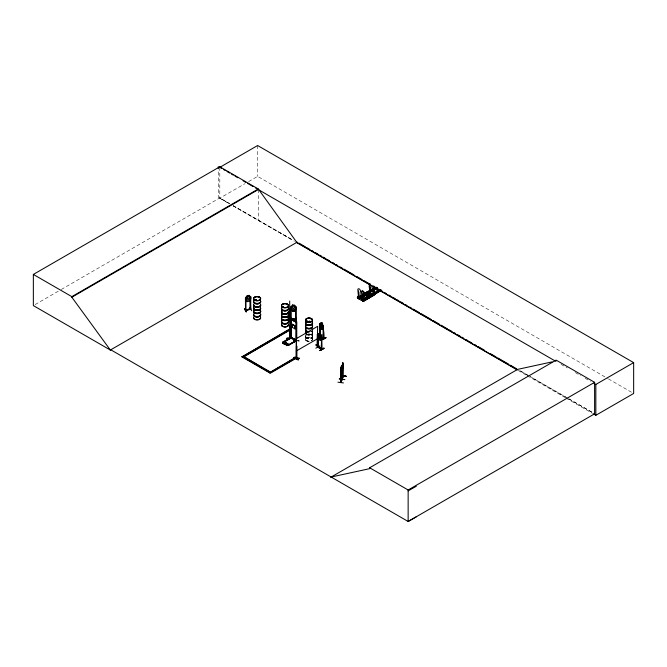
<?xml version="1.0" encoding="UTF-8"?>
<svg xmlns="http://www.w3.org/2000/svg" width="667" height="667" viewBox="0 0 667 667"><rect width="100%" height="100%" fill="white"/><g stroke="black" fill="none" stroke-linecap="round" stroke-linejoin="round"><path stroke-width="0.5" stroke-dasharray="3.33 2.5" d="M312.548 334.576L312.565 333.091M305.486 336.01L305.594 335.543M312.565 336.51L312.54 339.411M305.411 336.243L305.536 335.693M312.448 333.6L312.506 332.283M312.506 339.912C312.923 336.993 308.179 336.652 306.487 337.936A3.527 2.034 0 0 0 312.431 337.085L312.631 336.31M312.089 330.865A3.543 2.043 0 0 1 311.522 331.291L312.131 330.874L311.556 331.291A3.585 2.068 0 0 1 311.556 334.25A3.585 2.068 0 0 1 306.487 334.25M306.478 337.919L305.411 339.345L305.903 340.428M35.151 304.561L60.355 290.003M61.256 289.486L219.81 197.941L229.656 203.627M219.81 167.35L219.81 198.199L245.022 183.65M248.616 181.566L257.62 176.371L607.495 378.372M297.34 340.729L299.233 340.979L297.34 340.912M297.34 340.812L299.233 340.895M309.021 341.479L305.911 340.437M229.523 203.702L218.301 197.249L218.301 169.718M233.117 205.769L292.313 239.812L233.242 205.694M529.29 376.088L519.426 370.41L529.264 376.096M567.859 398.266L530.19 376.597L567.759 398.324M568.751 398.774L592.971 412.706M608.404 378.889L633.65 393.472M561.039 364.357L567.284 367.959M575.313 372.595L580.674 375.688M585.134 378.264L590.487 381.357M568.651 398.833L592.821 412.79M219.81 198.199L229.656 203.885M233.242 205.953L294.405 241.262M518.226 370.485L526.346 375.179M527.255 375.696L565.157 397.582M566.058 398.107L592.229 413.215M306.495 337.952L306.512 337.961A3.527 2.034 0 0 1 308.112 334.592A3.527 2.034 0 0 1 312.431 337.085M312.448 332.141L312.631 332.841M312.448 335.543L312.631 336.243A3.585 2.068 0 0 1 308.096 338.186A3.585 2.068 0 0 1 305.92 335.151M305.411 336.31L305.503 339.411M312.556 332.658L312.556 329.857M312.556 336.06L312.556 333.158M258.304 189.57L258.304 220.418M257.62 145.523L257.62 176.371M309.021 320.844A3.535 2.043 0 0 1 309.938 320.91M306.487 334.901A3.585 2.068 0 0 1 312.389 335.659A3.585 2.068 0 0 1 308.713 338.427A3.585 2.068 0 0 1 305.92 335.326M309.021 341.337A3.543 2.043 0 0 1 305.694 338.594A3.543 2.043 0 0 1 311.297 337.727A3.543 2.043 0 0 1 310.789 341.062M309.021 341.246A3.518 2.034 0 0 1 305.711 338.519A3.518 2.034 0 0 1 311.281 337.66A3.518 2.034 0 0 1 310.78 340.979M309.021 341.462A3.535 2.043 0 0 1 305.503 339.245A3.535 2.043 0 0 1 309.638 337.41A3.535 2.043 0 0 1 312.439 339.953M312.081 340.445A3.535 2.043 0 0 1 311.522 340.862M306.528 334.551A3.527 2.034 0 0 1 312.339 335.293A3.527 2.034 0 0 1 308.713 338.019A3.527 2.034 0 0 1 305.97 334.976M308.096 334.192A3.585 2.068 0 0 1 312.606 336.185M306.487 334.726A3.585 2.068 0 0 1 307.229 334.4M311.514 331.716A3.527 2.034 0 0 1 311.514 334.601A3.527 2.034 0 0 1 306.528 334.601M311.556 331.499A3.585 2.068 0 0 1 311.556 334.425A3.585 2.068 0 0 1 306.487 334.425M311.514 331.149A3.527 2.034 0 0 1 311.822 333.825A3.527 2.034 0 0 1 307.254 334.35"/><path stroke-width="1" d="M341.729 369.285L341.437 366.191M359.771 297.949L360.138 292.104A1.893 1.101 59.5 0 0 360.138 289.928A1.893 1.101 59.5 0 0 358.229 288.844A1.893 1.101 59.5 0 0 358.229 291.029C358.529 295.931 358.988 297.799 358.129 296.965M362.598 299.058L362.056 299.308L363.59 300.15L363.949 294.305A1.893 1.101 59.5 0 0 363.949 292.129A1.893 1.101 59.5 0 0 362.039 291.045A1.893 1.101 59.5 0 0 362.039 293.23L362.073 299.4L362.848 298.808M370.71 287.61L370.468 291.504L370.71 287.61A1.259 0.734 59.5 0 0 370.468 285.918L370.46 284.484M374.279 293.705L374.47 289.845A1.259 0.734 59.5 0 0 374.279 288.119L374.054 286.435M374.337 293.672L374.52 289.812A1.259 0.734 59.5 0 0 374.337 288.086L374.279 287.01M341.762 379.273C342.805 378.898 340.203 383.283 340.937 382.283M341.979 379.198L343.53 376.063M342.129 379.023L343.305 376.046M342.288 379.19L342.354 378.447L342.096 378.889M343.205 375.913C343.947 375.029 342.821 376.572 343.53 376.113M320.335 324.112L320.335 334.467L321.035 338.177L320.16 338.844L319.276 338.344L318.384 336.677L319.076 333.575L317.675 334.792L321.794 337.068M323.245 326.188L323.578 338.794C325.071 333.542 320.677 313.623 322.903 327.505L322.119 328.122L321.336 327.572C318.968 326.638 322.72 320.735 319.952 323.97M290.629 307.128C290.954 308.563 294.147 301.492 291.537 307.187L291.537 308.654L292.78 309.838L294.022 309.872L295.248 308.729L295.248 307.262L294.355 305.236L292.438 305.228L294.322 305.319L296.181 307.287M291.129 319.443C289.678 319.751 292.021 318.493 290.579 319.034M296.465 322.528C291.821 319.91 287.427 318.276 296.115 319.159M293.071 305.544L293.697 305.561L294.322 307.245L293.697 308.846L292.471 308.062L293.08 305.511M295.664 307.128L295.656 319.61M296.181 307.137L296.19 319.618L296.181 318.993L292.079 319.176M296.181 309.171L294.355 311.139L292.438 311.097C288.094 305.711 292.154 312.648 294.355 311.105L296.248 309.196L296.248 307.237L294.355 305.236M296.115 319.601L292.088 319.385M296.34 317.642L296.123 321.169L296.423 317.867M341.354 366.8L341.145 370.427L341.204 367.142M342.605 363.79L342.546 367.067L342.746 363.44M340.787 371.636L341.437 368.151L341.946 368.984L341.054 373.078L341.462 369.143L341.154 371.077L340.962 370.385M343.263 363.715L342.838 362.765L342.179 366.316L341.804 379.715M337.944 382.199L343.455 382.933M339.345 378.839L344.856 379.598L339.286 378.939M358.638 296.431L357.554 297.715L359.263 298.683L360.347 297.399L360.505 298.291C355.895 297.474 360.097 296.673 358.521 296.84M359.096 296.973L358.329 297.257L358.229 291.029M362.031 299.233L362.948 299.016M362.173 299.108L362.298 299.4M362.381 299.45L362.965 299.108M369.385 286.927L369.643 291.12L369.385 286.927A1.259 0.734 59.5 0 1 369.568 285.409L369.685 284.042L370.41 284.517M369.568 285.409L369.751 283.975L370.335 284.367M369.743 291.037L369.818 291.829L369.41 291.596M368.876 290.937C370.352 291.07 369.126 290.27 370.952 291.812L370.852 291.212L370.118 292.071L368.876 290.937L368.976 291.662L376.396 287.585L369.21 291.796L368.768 291.537L376.03 287.252C373.762 287.544 378.856 289.328 375.304 287.577M373.787 292.888L373.253 293.238M372.695 293.747L373.412 292.713L373.57 294.064L373.82 292.938L373.27 293.096L373.728 292.855L373.428 293.363M340.554 374.137L341.446 368.084L341.812 369.026M340.995 369.159L340.554 372.178L340.995 373.07L340.495 372.169M342.454 363.857L341.979 379.773M342.029 366.85L342.838 362.765L343.046 365.699L342.471 368.259L342.179 367.784M341.654 369.059L340.837 373.653L340.945 370.368M342.379 378.964L340.837 382.149M364.082 294.481C365.349 292.788 365.391 296.04 364.082 294.355M365.341 294.347L364.557 294.706L364.165 294.172M368.076 296.423L368.968 296.29L369.076 296.857M373.553 289.478L373.862 288.944M377.272 291.212L377.68 291.612M377.355 291.262C378.823 291.612 377.097 290.687 377.272 291.637M289.895 308.554L289.703 321.227L289.928 320.418M289.661 321.202L289.928 320.477M289.895 325.713L289.895 338.377L289.695 337.694M296.498 340.904L293.563 341.004L296.24 340.837M296.815 358.029L296.557 357.845M254.744 300.042L255.219 299.508L255.694 300.042M255.052 299.566L254.986 299.867M258.904 297.507L259.446 297.69L259.071 297.365M282.566 306.895L283.025 306.553M282.95 306.737L283.592 306.737M283.45 306.737L283.116 306.52M287.143 304.686L287.21 304.702M306.812 321.135C307.887 322.486 306.295 320.077 307.387 321.544M307.32 321.577L307.62 321.244M311.372 319.201L311.105 319.201M245.381 310.33L245.965 310.197M250.55 308.721L250.092 308.854L250.734 308.863M250.7 296.957L250.217 297.098L250.233 309.43L250.684 309.18L250.275 297.065M321.519 323.403L321.135 325.663L321.919 326.963L322.319 325.629L321.569 323.378M294.072 357.545C295.906 356.111 302.643 363.607 294.089 357.504M294.264 357.195L298.299 359.671M291.212 337.294L296.465 340.587L291.045 337.552L291.054 319.126L296.757 322.019L296.757 338.452M247.824 295.948L247.257 297.74L247.824 299.233L248.991 298.224L248.991 297.365L248.399 295.823L247.799 295.915M359.096 296.94L358.954 296.923M373.52 292.771L372.795 293.63L373.937 294.272L374.662 293.413L374.762 294.014L373.27 293.28L373.77 292.905M289.92 337.886L289.661 338.361L289.703 301.059M296.381 340.587L288.327 345.239L296.423 340.645L296.465 322.119M359.054 296.873L358.246 297.073M362.498 299.291L362.298 298.549L362.389 299.116M284.759 341.754L285.084 342.204L284.759 341.754L284.359 342.746L282.625 343.222L284.359 343.005L284.292 344.189L284.701 342.93L286.41 342.963L284.701 343.188L284.759 342.713L286.41 342.705M286.893 345.431L287.685 343.447L286.902 344.714L285.226 344.472L286.96 344.247M286.893 345.689L287.685 343.447M340.862 382.541L340.787 369.676L341.504 366.133L342.113 367.117L341.796 379.748M341.929 367.083L341.446 366.125L340.554 370.218L340.937 369.943L340.612 382.575L341.879 379.423M342.388 369.718L343.338 365.624L342.454 369.66M340.745 375.479L346.256 376.238L340.679 375.413M340.937 375.021L341.879 370.935L341.004 374.962M342.013 378.698L343.188 376.071M283.975 344.005L284.359 342.746M284.759 342.971L285.084 341.946M286.568 345.506L286.902 344.455M246.123 311.948L244.405 308.596L246.373 311.856M373.495 286.243L373.378 287.61A1.259 0.734 59.5 0 0 373.195 289.128L373.387 293.255L373.412 292.713M288.102 345.106L296.465 340.328M288.369 344.956L283.066 341.863L291.129 337.294L296.757 340.512M315.799 348.191L319.818 345.923M318.309 336.993L318.176 347.39L318.026 346.623M318.359 346.832L317.901 346.598M321.386 348.758L321.794 349.425L321.527 336.777L321.386 349.241L321.527 338.828M317.901 347.048L321.894 349.325L321.586 348.674M290.42 320.81L290.679 317.517L290.387 321.01M317.825 346.265L317.309 346.34M245.481 309.838L246.04 309.98M245.481 310.288L250.559 309.188M245.973 298.016L245.948 310.363L245.915 309.763M250.75 308.829L245.523 309.98L250.092 308.979M245.523 310.43L245.506 298.082L245.981 297.866L245.431 297.974L245.523 310.447L250.7 309.296L250.767 296.923L248.999 295.348L247.199 295.739L245.448 298.116M368.351 296.331C370.46 296.54 367.05 297.699 368.201 296.24M373.353 289.328L373.862 289.028M323.212 338.553L323.212 326.196L323.587 326.438M321.928 337.46L323.695 338.694L323.328 337.986M323.745 338.703L323.37 326.13M291.412 337.769L283.375 342.379L291.446 337.785L291.429 319.26M254.694 299.8L255.136 299.541M283.608 306.92L282.625 306.92M296.34 340.353L290.937 337.327M245.506 300.042L247.224 301.642L249.016 301.251L250.767 298.883L250.792 296.957M296.123 340.837L290.754 337.769L296.04 340.72M358.604 296.79L359.038 296.607M323.545 328.356L322.319 329.473L321.135 328.648L322.386 329.515L323.503 328.381M358.671 297.215L358.296 297.073M373.445 286.276L374.004 286.293M320.402 340.245L321.794 339.028L317.675 336.752L319.026 339.47L320.402 340.245L319.051 339.428L317.675 336.752M364.165 294.297L365.149 294.222M296.156 319.601L292.079 319.501M358.096 298.024L358.096 296.682L358.813 296.973L357.404 297.899M368.009 291.596L370.135 292.68L369.76 292.379L358.913 298.841M358.613 296.923L358.479 296.348L357.395 296.99L357.495 298.049L362.414 295.648M375.93 287.319L377.38 288.019L370.118 292.296L377.497 288.194M358.863 298.808L370.31 292.871L359.53 299.191L357.395 297.79M369.76 292.379L359.288 299.066M370.118 292.296L370.118 291.646M359.255 299.033L359.421 298.132L360.505 297.49M361.089 300.133L361.739 300.5L372.486 294.155L361.614 300.325M381.216 290.278L362.948 301.167L373.987 294.906L371.953 293.763M361.039 300.092L372.328 293.889M381.307 290.395L374.112 294.606L372.578 293.738L379.84 289.345L379.114 289.887M380.215 289.786L373.053 294.005M374.054 294.506L380.932 290.062M372.695 295.206L362.856 301.017M373.678 294.364L381.099 290.287M363.248 301.234L362.681 301.009L373.57 294.581L374.129 295.072L363.34 301.392L374.095 295.072M373.937 294.497L374.762 293.472M363.073 301.234L363.232 300.333L364.324 299.691L363.073 300.242L363.073 300.884L361.364 299.917L362.448 298.633M362.039 293.23L361.956 293.28A1.893 1.101 59.5 0 1 361.956 291.095A1.893 1.101 59.5 0 1 363.865 292.179A1.893 1.101 59.5 0 1 363.865 294.355L368.509 291.687M373.378 287.61L373.437 287.577A1.259 0.734 59.5 0 0 373.253 289.094M365.216 293.013C371.185 295.639 362.323 293.338 366.3 292.371L368.326 293.68L366.3 292.371M367.033 291.946C373.003 294.564 364.14 292.263 368.117 291.304M359.913 296.306L368.117 291.462L370.143 292.605M359.963 296.348L362.773 294.731M364.432 293.705L368.142 291.562M360.18 296.465L362.915 294.897M364.649 293.83L368.251 291.737M372.72 289.094C376.271 290.854 371.177 289.069 373.445 288.778M374.821 287.861L376.171 288.728L374.821 287.861L374.095 288.394M357.62 298.116L362.248 295.381M357.779 298.099L362.273 295.481M364.957 293.897L367.642 292.313M368.943 291.646L376.03 287.252M364.165 294.664L367.775 292.48M377.122 287.861L369.86 292.154L377.38 287.911M370.143 292.446L359.438 299.033M363.382 301.409L361.206 299.992L361.206 299.191L362.298 298.549M366.967 296.431C372.936 299.049 364.074 296.748 368.059 295.789L370.085 297.09L368.059 295.789M369.026 295.214C374.996 297.841 366.133 295.539 370.118 294.572L372.144 295.881L370.118 294.572M370.844 294.147C376.813 296.765 367.951 294.464 371.936 293.505M361.331 300.275L372.086 293.939M376.53 291.296C380.14 292.871 374.987 291.587 377.255 290.87L378.606 291.737L377.255 290.87M377.906 290.487C381.516 292.071 376.355 290.779 378.631 290.062L379.982 290.929L378.631 290.062M362.006 300.175L361.906 298.883L362.531 299.233L362.531 300.575L362.006 300.175L362.006 298.824L362.389 299.033M373.703 294.38L380.949 290.137M362.99 301.192L373.962 294.797L371.936 293.663M288.436 320.819L290.062 319.927M288.436 321.077L290.253 320.268L288.661 321.211M296.64 345.956L296.557 358.296M317.792 346.24L317.292 346.373L317.292 334.034L317.792 333.9L317.8 347.199L321.761 349.433L321.752 337.06L320.443 334.35L321.894 336.977M317.392 346.481L317.792 333.9M315.966 344.897L319.776 347.073M317.292 345.873L317.834 345.773L317.392 346.031M317.292 346.373L317.65 326.321L296.281 338.661M324.062 348.307C313.682 353.177 325.179 348.724 323.854 347.966M319.877 350.55L323.912 348.224L319.927 350.55M110.822 349.816L110.389 350.075L33.35 305.594L33.35 274.429L219.81 166.775L258.304 188.994L296.798 242.388L517.192 369.635M219.81 166.775L219.81 167.35L257.62 145.523L633.65 362.623L633.65 393.472L595.839 415.299L593.138 413.732M33.35 274.429L71.844 296.648L258.304 188.994M416.308 516.825L408.146 521.477L110.772 349.791L110.33 350.042L71.844 297.224L258.304 189.57M110.33 350.042L297.232 242.138M292.254 324.304L295.039 325.779L294.922 328.931L294.922 325.846L292.254 324.304L292.254 327.389L295.039 328.864M296.281 322.278L296.757 322.003L291.421 318.918L290.937 319.193L296.281 322.278L296.24 358.529L296.832 358.371L296.773 346.031M261.347 367.183L243.538 356.512L270.252 371.936L269.476 372.77L296.19 356.962L296.973 357.795L270.252 373.22L241.979 356.895L289.003 329.365L289.778 329.815L242.755 357.345L289.778 330.198M292.254 327.389L292.363 324.237M241.979 356.895L287.227 330.774M283.066 342.246L291.429 337.419M288.411 345.331L296.423 340.704M296.281 351.009L317.65 338.669M271.252 371.744L296.19 357.345L296.973 357.795M241.979 356.512L270.252 372.836L296.973 357.412M330.732 477.289L517.634 369.376L552.068 361.889M331.166 477.03L369.66 468.659L369.66 467.767L556.12 360.113L594.614 382.333L594.614 413.823L408.146 521.477L408.146 489.987L594.614 382.333M556.12 361.005L555.686 361.264L255.619 188.019M594.055 383.417L595.839 384.45L633.65 362.623M408.146 490.887L416.308 486.235M319.026 333.6L320.427 334.384L320.16 323.879L320.01 334.234M320.485 324.112L320.01 323.954M321.161 328.656L319.96 325.863L319.96 323.904L321.161 322.786L322.361 323.678L321.135 322.878M320.285 335.885L322.236 334.934L320.435 335.96M323.178 338.194L321.227 336.643M321.486 339.561L325.863 337.494M326.038 337.827C316.608 340.887 324.387 340.212 325.838 337.46M368.976 296.807L367.917 296.648M317.65 345.714L317.517 346.456M255.586 300.042L255.361 300.192A3.527 2.034 0 0 0 254.602 300.5M282.925 306.937L283.45 306.853L282.925 306.653M283.475 307.053L282.983 307.128M342.221 379.215L342.338 366.583M251.717 310.764L249.792 307.645M250.258 296.94L250.283 309.405M282.625 342.971L286.41 342.963M282.625 343.222L284.3 343.213M287.36 344.214L289.011 344.464L287.302 344.689M285.226 344.472L289.011 344.464M285.226 344.731L286.96 344.505M287.302 344.43L289.011 344.214M315.783 344.964L319.818 347.265M283.108 341.921L288.452 344.956M254.777 299.983L255.361 300.192M288.853 320.602L290.745 320.602M288.853 320.685L290.745 320.769M292.63 338.119C275.121 338.644 304.652 338.302 286.968 338.161M292.638 338.519L286.968 338.561M293.563 340.929L296.498 341.037M293.563 358.287L299.233 358.254L293.563 358.312L299.233 358.512L294.514 358.704M291.137 319.476L290.629 319.468L290.637 307.012M255.219 299.95L254.927 299.633L255.136 300.075M306.978 321.419L307.245 321.135M291.129 307.02L291.087 337.669M373.603 286.185L374.112 286.401M342.021 368.776L342.454 369.726M341.229 368.743L341.145 372.386L341.087 369.084M340.57 374.087L340.995 375.029M340.687 375.588L346.206 376.355M358.671 297.115L360.347 298.041L360.347 297.399M296.165 321.994L296.165 340.503M318.026 347.065L317.942 336.785M321.369 336.893L321.752 337.06M379.114 289.778L380.465 290.537M369.343 290.729L369.818 290.929M373.778 293.121L373.22 292.896L373.22 293.797L373.161 292.93L374.662 293.847L374.662 293.413M368.876 291.471L370.335 292.421M363.832 294.614L365.183 295.531L363.832 294.772M363.665 300.1L362.298 299.2M358.813 298.324L358.196 297.974L358.196 296.623M321.486 348.766L318.209 347.057L321.869 348.833M294.264 357.37L298.324 359.713M219.81 167.35L221.602 168.384M223.395 169.418L225.188 170.452M226.972 171.486L229.656 173.036M231.449 174.07L233.242 175.104M235.034 176.138L237.719 177.689M243.088 180.79L245.773 182.341M247.565 183.375L252.935 186.468M299.033 243.172L305.328 246.807M307.128 247.849L309.83 249.408M311.622 250.442L313.423 251.484M315.224 252.518L317.926 254.077M319.726 255.119L321.519 256.161M323.32 257.195L326.021 258.754M327.822 259.797L329.615 260.83M332.316 262.389L334.117 263.432M335.918 264.465L337.71 265.508M340.412 267.067L342.213 268.101M344.014 269.143L353.91 274.854M356.603 276.413L362.006 279.531M363.798 280.565L370.102 284.2M376.396 287.836L378.197 288.878M379.998 289.92L382.691 291.471M384.492 292.513L386.293 293.555M388.986 295.106L390.787 296.148M392.588 297.19L395.289 298.749M397.09 299.783L398.883 300.825M400.684 301.859L403.385 303.418M405.186 304.46L406.978 305.494M409.68 307.053L411.481 308.096M413.282 309.129L419.576 312.765M421.377 313.807L431.274 319.518M433.066 320.56L439.37 324.195M441.162 325.229L447.465 328.873M449.258 329.907L451.959 331.466M453.76 332.508L455.561 333.542M457.362 334.584L460.055 336.143M461.856 337.177L463.657 338.219M466.35 339.778L468.151 340.812M469.952 341.854L471.752 342.888M474.454 344.447L476.246 345.489M478.047 346.523L484.342 350.167M490.645 353.802L496.04 356.912M497.84 357.954L508.638 364.182M510.43 365.224L516.733 368.859M296.206 242.304L378.339 289.72M380.14 290.762L517.325 369.968M287.685 343.705L287.36 343.263M283.108 341.871L288.636 344.997M283.975 343.747L284.292 344.189M263.132 368.209L269.36 371.811M369.66 467.767L408.146 489.987M321.077 336.718L323.478 338.302M321.777 337.527L323.537 338.769M317.825 347.19L318.059 335.009M245.448 300.075L247.224 301.642M248.999 295.348L249.85 298.641L248.708 300.058L247.549 300.308L246.373 299.4L247.249 295.815L245.431 297.974M340.787 371.144L341.362 372.386M340.787 373.103L341.07 373.578L341.654 371.019L341.437 368.151M299.233 358.246L299.233 358.688M595.839 384.45L595.839 415.299M369.41 290.695L369.343 291.629M364.324 299.691L364.324 300.492M364.165 299.6L364.165 300.242M343.513 363.757L343.188 376.388M340.937 369.943L340.82 382.575M320.16 323.879L320.16 334.167M296.498 321.186L296.406 358.613L296.415 346.24M295.606 319.018L295.598 319.576M218.301 166.658L218.301 168.701M71.844 296.648L71.844 297.224M288.452 311.622A3.585 2.068 0 0 1 284.526 314.207A3.585 2.068 0 0 1 281.883 311.122M288.402 311.822A3.535 2.043 0 0 1 284.526 314.382A3.535 2.043 0 0 1 281.924 311.331M288.519 315.016A3.527 2.034 0 0 1 284.075 316.983A3.527 2.034 0 0 1 281.933 313.999M288.411 314.682A3.543 2.043 0 0 1 284.526 317.234A3.543 2.043 0 0 1 281.924 314.182M288.452 308.221A3.585 2.068 0 0 1 284.526 310.805A3.585 2.068 0 0 1 281.883 307.72M288.402 311.256A3.535 2.043 0 0 1 284.526 313.807A3.535 2.043 0 0 1 281.924 310.764M288.402 308.421A3.535 2.043 0 0 1 284.526 310.972A3.535 2.043 0 0 1 281.924 307.929M288.452 311.447A3.585 2.068 0 0 1 284.526 314.032A3.585 2.068 0 0 1 281.883 310.947M288.452 308.046A3.585 2.068 0 0 1 284.526 310.63A3.585 2.068 0 0 1 281.883 307.545M288.394 307.854A3.527 2.034 0 0 1 284.526 310.397A3.527 2.034 0 0 1 281.933 307.362M288.452 321.327A3.585 2.068 0 0 1 284.526 323.912A3.585 2.068 0 0 1 281.883 320.827M288.394 321.536A3.527 2.034 0 0 1 284.526 324.079A3.527 2.034 0 0 1 281.933 321.044M288.519 324.721A3.527 2.034 0 0 1 284.075 326.688A3.527 2.034 0 0 1 281.933 323.703M288.511 315.524A3.518 2.034 0 0 1 284.075 317.492A3.518 2.034 0 0 1 281.941 314.507M288.411 324.262A3.543 2.043 0 0 1 284.526 326.822A3.543 2.043 0 0 1 281.924 323.77M288.402 324.387A3.535 2.043 0 0 1 284.526 326.947A3.535 2.043 0 0 1 281.924 323.895M288.411 314.807A3.543 2.043 0 0 1 284.526 317.367A3.543 2.043 0 0 1 281.924 314.315M288.452 317.926A3.585 2.068 0 0 1 284.526 320.51A3.585 2.068 0 0 1 281.883 317.425M288.394 320.96A3.527 2.034 0 0 1 284.526 323.512A3.527 2.034 0 0 1 281.933 320.468M288.394 318.126A3.527 2.034 0 0 1 284.526 320.677A3.527 2.034 0 0 1 281.933 317.634M288.452 321.152A3.585 2.068 0 0 1 284.526 323.737A3.585 2.068 0 0 1 281.883 320.652M288.452 317.742A3.585 2.068 0 0 1 284.526 320.335A3.585 2.068 0 0 1 281.883 317.25M288.394 317.559A3.527 2.034 0 0 1 284.526 320.102A3.527 2.034 0 0 1 281.933 317.067M312.481 326.121A3.585 2.068 0 0 1 308.554 328.714A3.585 2.068 0 0 1 305.92 325.621M312.431 326.33A3.527 2.034 0 0 1 308.563 328.873A3.527 2.034 0 0 1 305.97 325.838M312.54 329.506A3.518 2.034 0 0 1 312.423 330.04M309.93 331.474A3.518 2.034 0 0 1 306.228 330.749A3.518 2.034 0 0 1 305.97 328.498M309.938 331.716A3.543 2.043 0 0 1 306.211 330.982A3.543 2.043 0 0 1 305.953 328.714M312.439 329.215A3.543 2.043 0 0 1 312.565 329.74M312.481 322.72A3.585 2.068 0 0 1 308.554 325.304A3.585 2.068 0 0 1 305.92 322.219M312.431 325.763A3.527 2.034 0 0 1 308.563 328.306A3.527 2.034 0 0 1 305.97 325.271M312.431 322.928A3.527 2.034 0 0 1 308.563 325.471A3.527 2.034 0 0 1 305.97 322.436M312.481 325.946A3.585 2.068 0 0 1 308.554 328.539A3.585 2.068 0 0 1 305.92 325.446M312.481 322.545A3.585 2.068 0 0 1 308.554 325.129A3.585 2.068 0 0 1 305.92 322.044M312.431 322.353A3.527 2.034 0 0 1 308.563 324.904A3.527 2.034 0 0 1 305.97 321.861M308.112 331.991A3.527 2.034 0 0 1 305.97 329.006M308.104 331.824A3.543 2.043 0 0 1 305.953 328.823M312.439 329.315A3.543 2.043 0 0 1 312.565 329.848M305.92 333.992A3.585 2.068 0 0 1 305.92 331.924M305.603 333.683A3.535 2.043 0 0 1 305.961 332.133M305.92 333.817A3.585 2.068 0 0 1 305.92 331.749M305.961 333.608A3.535 2.043 0 0 1 305.961 331.566M260.489 307.479A3.51 2.026 0 0 1 257.095 310.03A3.51 2.026 0 0 1 253.702 307.479M260.555 301.201A3.585 2.068 0 0 1 257.095 303.81A3.585 2.068 0 0 1 253.635 301.201M254.561 300.275A3.585 2.068 0 0 1 256.17 299.741M260.505 301.409A3.527 2.034 0 0 1 257.095 303.977A3.527 2.034 0 0 1 253.685 301.409M260.555 301.025A3.585 2.068 0 0 1 257.095 303.635A3.585 2.068 0 0 1 253.635 301.025M254.561 300.1A3.585 2.068 0 0 1 256.17 299.566M260.505 300.842A3.535 2.043 0 0 1 257.095 303.41A3.535 2.043 0 0 1 253.677 300.842M254.594 299.925A3.535 2.043 0 0 1 256.178 299.391M260.505 304.811A3.535 2.043 0 0 1 257.095 307.387A3.535 2.043 0 0 1 253.677 304.811M260.555 304.611A3.585 2.068 0 0 1 257.095 307.212A3.585 2.068 0 0 1 253.635 304.611M260.555 304.435A3.585 2.068 0 0 1 257.095 307.037A3.585 2.068 0 0 1 253.635 304.435M260.505 304.244A3.527 2.034 0 0 1 257.095 306.812A3.527 2.034 0 0 1 253.685 304.244M260.505 307.67A3.535 2.043 0 0 1 257.095 310.238A3.535 2.043 0 0 1 253.677 307.67M260.497 307.979A3.518 2.034 0 0 1 257.095 310.53A3.518 2.034 0 0 1 253.693 307.979M260.489 317.184A3.51 2.026 0 0 1 257.095 319.735A3.51 2.026 0 0 1 253.702 317.184M260.514 307.804A3.543 2.043 0 0 1 257.095 310.38A3.543 2.043 0 0 1 253.677 307.804M260.505 311.114A3.535 2.043 0 0 1 257.095 313.682A3.535 2.043 0 0 1 253.677 311.114M260.505 310.547A3.527 2.034 0 0 1 257.095 313.106A3.527 2.034 0 0 1 253.685 310.547M260.505 314.516A3.535 2.043 0 0 1 257.095 317.092A3.535 2.043 0 0 1 253.677 314.516M260.555 314.315A3.585 2.068 0 0 1 257.095 316.917A3.585 2.068 0 0 1 253.635 314.315M260.555 314.14A3.585 2.068 0 0 1 257.095 316.742A3.585 2.068 0 0 1 253.635 314.14M260.505 313.949A3.527 2.034 0 0 1 257.095 316.517A3.527 2.034 0 0 1 253.685 313.949M260.555 310.905A3.585 2.068 0 0 1 257.095 313.515A3.585 2.068 0 0 1 253.635 310.905M260.555 310.73A3.585 2.068 0 0 1 257.095 313.34A3.585 2.068 0 0 1 253.635 310.73M260.505 317.375A3.535 2.043 0 0 1 257.095 319.943A3.535 2.043 0 0 1 253.677 317.375M319.485 334.159L319.059 336.451L319.927 337.702L320.385 336.335L319.535 334.134M317.767 334.809L318.309 334.934L317.8 334.809M366.266 294.731L364.24 293.588L366.266 294.731M283.217 307.304A3.543 2.043 0 0 0 288.528 305.536A3.543 2.043 0 0 0 283.217 303.76A3.543 2.043 0 0 0 283.217 307.304M283.233 307.579A3.518 2.034 0 0 0 288.511 305.82A3.518 2.034 0 0 0 283.233 304.06A3.518 2.034 0 0 0 283.233 307.579M283.217 307.404A3.543 2.043 0 0 0 288.528 305.636A3.543 2.043 0 0 0 283.217 303.86A3.543 2.043 0 0 0 283.217 307.404M307.254 321.786A3.527 2.034 0 0 0 312.548 320.018A3.527 2.034 0 0 0 307.254 318.259A3.527 2.034 0 0 0 307.254 321.786M307.254 322.078A3.527 2.034 0 0 0 312.548 320.318A3.527 2.034 0 0 0 307.254 318.551A3.527 2.034 0 0 0 307.254 322.078M307.254 321.919A3.543 2.043 0 0 0 312.565 320.152A3.543 2.043 0 0 0 307.254 318.376A3.543 2.043 0 0 0 307.254 321.919M255.328 300.275A3.535 2.043 0 0 0 260.63 298.508A3.535 2.043 0 0 0 255.328 296.74A3.535 2.043 0 0 0 255.328 300.275M255.328 300.567A3.527 2.034 0 0 0 260.622 298.799A3.527 2.034 0 0 0 255.328 297.04A3.527 2.034 0 0 0 255.328 300.567M255.328 300.4A3.543 2.043 0 0 0 260.639 298.624A3.543 2.043 0 0 0 255.328 296.857A3.543 2.043 0 0 0 255.328 300.4"/></g></svg>
